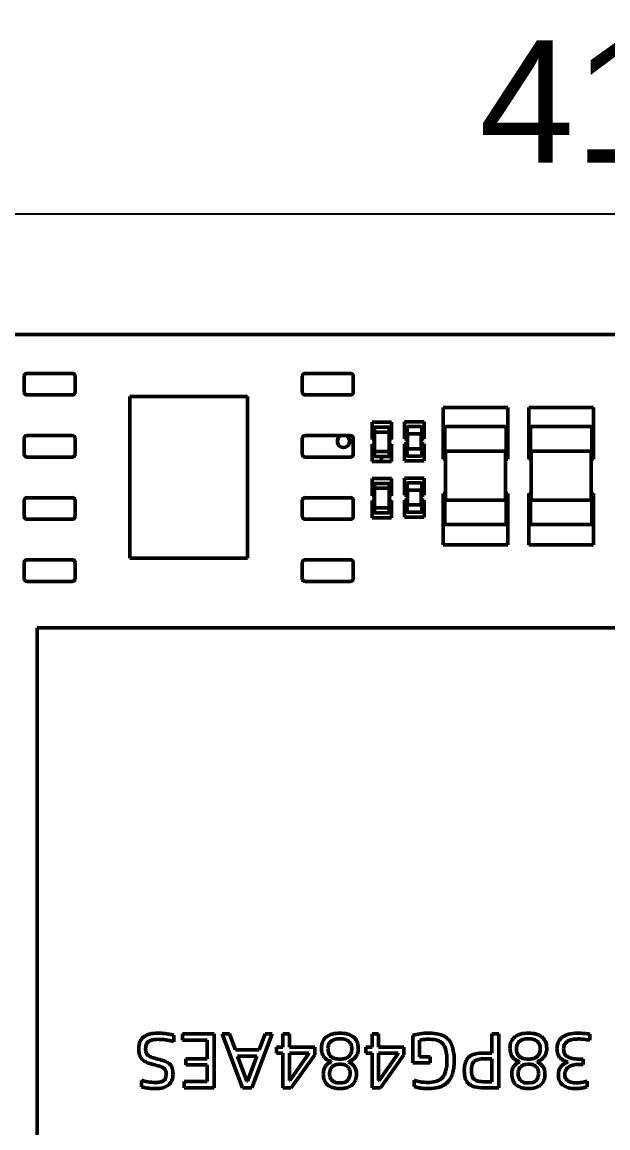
# Model space of a CAD drawing. Header units: millimetres. Extents: x 46 to 194, y 102 to 162.
# Drawn here: x 58.31 to 70.29, y 127.06 to 149.65 of the extents above; entities that cross this region are included whole.
import ezdxf

# ---------------------------------------------------------------- set-up
doc = ezdxf.new("R2010")
doc.units = ezdxf.units.MM
doc.header["$LTSCALE"] = 0.75
doc.layers.add('FD_Dimensions', color=7, linetype='Continuous', lineweight=25)
doc.layers.add('Visible', color=7, linetype='Continuous', lineweight=50)
doc.styles.get("Standard").update_dxf_attribs({"font": 'arial.ttf'})
doc.dimstyles.new('Dim-ISO-25', dxfattribs={"dimtxt": 2.5, "dimasz": 2.5, "dimexe": 1.5, "dimexo": 0, "dimgap": 1, "dimtad": 1, "dimzin": 4, "dimdsep": 46, "dimtxsty": 'Standard', "dimblk": 'OPEN90', "dimcen": 0, "dimazin": 1, "dimtp": 0.1, "dimtm": 0.1, "dimtfac": 0.72, "dimtmove": 0, "dimatfit": 3, "dimfxl": 1, "dimtzin": 4, "dimarcsym": 0})

# ---------------------------------------------------------------- blocks, each defined once
blk = doc.blocks.new('_Open90')
at = {"color": 0, "linetype": 'ByBlock', "lineweight": -2}
for p, q in [((-0.5, 0.5), (0, 0)), ((0, 0), (-1, 0)), ((0, 0), (-0.5, -0.5))]:
    blk.add_line(p, q, dxfattribs=at)
blk = doc.blocks.new('*D19')
at = {"layer": 'Defpoints', "color": 0, "transparency": 16777216}
for p in [(95.441055, 145.734504), (54.440882, 141.306712), (95.441055, 141.306711)]:
    blk.add_point(p, dxfattribs=at)
at = {"layer": 'FD_Dimensions', "color": 0, "lineweight": -2, "transparency": 16777216}
for p, q in [((54.440882, 141.306712), (54.440882, 147.234504)), ((95.441055, 141.306711), (95.441055, 147.234504)), ((56.940882, 145.734504), (92.941055, 145.734504))]:
    blk.add_line(p, q, dxfattribs=at)
at = {"layer": 'FD_Dimensions', "color": 0, "lineweight": -2, "transparency": 16777216, "xscale": 2.5, "yscale": 2.5, "zscale": 2.5, "rotation": 180}
blk.add_blockref('_Open90', (54.440882, 145.734504), dxfattribs=at)
at = {"layer": 'FD_Dimensions', "color": 0, "lineweight": -2, "transparency": 16777216, "xscale": 2.5, "yscale": 2.5, "zscale": 2.5}
blk.add_blockref('_Open90', (95.441055, 145.734504), dxfattribs=at)
at = {"layer": 'FD_Dimensions', "color": 0, "transparency": 16777216, "insert": (74.940968, 148.01177), "char_height": 2.5, "attachment_point": 5}
blk.add_mtext('41.00mm', dxfattribs=at)

msp = doc.modelspace()

# ---------------------------------------------------------------- linework, layer by layer
at = {"layer": 'Visible'}
for p, q in [((54.42, 143.269), (95.42, 143.269)), ((58.356, 142.419), (58.356, 142.089)), ((59.341, 142.475), (58.411, 142.475)), ((59.397, 142.089), (59.397, 142.419)), ((64.045, 142.419), (64.045, 142.089)), ((65.031, 142.475), (64.101, 142.475)), ((65.087, 142.089), (65.087, 142.419)), ((58.411, 142.033), (59.341, 142.033)), ((60.52, 141.999), (60.52, 138.699)), ((62.922, 141.999), (60.52, 141.999)), ((62.922, 138.699), (62.922, 141.999)), ((64.101, 142.033), (65.031, 142.033)), ((66.927, 141.775), (66.927, 140.724)), ((68.248, 141.775), (66.927, 141.775)), ((68.248, 140.724), (68.248, 141.775)), ((68.678, 141.775), (68.678, 140.724)), ((69.998, 141.775), (68.678, 141.775)), ((69.998, 140.724), (69.998, 141.775)), ((65.47, 141.477), (65.47, 141.125)), ((65.872, 141.477), (65.47, 141.477)), ((65.872, 141.125), (65.872, 141.477)), ((66.136, 141.487), (66.136, 141.135)), ((66.538, 141.487), (66.136, 141.487)), ((66.538, 141.135), (66.538, 141.487)), ((65.521, 141.276), (65.521, 141.371)), ((65.521, 141.276), (65.526, 141.276)), ((65.521, 141.276), (65.521, 140.876)), ((65.522, 140.876), (65.522, 141.276)), ((65.526, 141.376), (65.816, 141.376)), ((65.526, 141.276), (65.816, 141.276)), ((65.801, 141.276), (65.541, 141.276)), ((65.816, 141.276), (65.821, 141.276)), ((65.82, 140.876), (65.82, 141.276)), ((65.82, 141.276), (65.82, 140.876)), ((65.821, 141.371), (65.821, 141.276)), ((66.187, 141.236), (66.187, 141.376)), ((66.187, 141.236), (66.197, 141.236)), ((66.197, 141.386), (66.477, 141.386)), ((66.477, 141.236), (66.197, 141.236)), ((66.197, 141.236), (66.197, 140.936)), ((66.477, 141.236), (66.487, 141.236)), ((66.477, 141.236), (66.477, 140.936)), ((66.487, 141.376), (66.487, 141.236)), ((66.962, 140.886), (66.962, 141.376)), ((66.972, 141.386), (68.202, 141.386)), ((68.212, 141.376), (68.212, 140.886)), ((68.713, 140.886), (68.713, 141.376)), ((68.723, 141.386), (69.953, 141.386)), ((69.963, 141.376), (69.963, 140.886)), ((58.356, 141.149), (58.356, 140.819)), ((59.341, 141.205), (58.411, 141.205)), ((59.397, 140.819), (59.397, 141.149)), ((64.045, 141.149), (64.045, 140.819)), ((65.031, 141.205), (64.101, 141.205)), ((65.087, 140.819), (65.087, 141.149)), ((65.47, 141.125), (65.521, 141.125)), ((65.47, 141.027), (65.47, 140.675)), ((65.521, 141.027), (65.47, 141.027)), ((65.82, 141.125), (65.872, 141.125)), ((65.872, 141.027), (65.82, 141.027)), ((65.872, 140.675), (65.872, 141.027)), ((66.136, 141.135), (66.197, 141.135)), ((66.136, 141.036), (66.136, 140.685)), ((66.197, 141.036), (66.136, 141.036)), ((66.477, 141.135), (66.538, 141.135)), ((66.538, 141.036), (66.477, 141.036)), ((66.538, 140.685), (66.538, 141.036)), ((65.521, 140.781), (65.521, 140.876)), ((65.526, 140.876), (65.521, 140.876)), ((65.816, 140.876), (65.526, 140.876)), ((65.816, 140.776), (65.526, 140.776)), ((65.541, 140.876), (65.801, 140.876)), ((65.821, 140.876), (65.816, 140.876)), ((65.821, 140.876), (65.821, 140.781)), ((66.187, 140.936), (66.197, 140.936)), ((66.187, 140.936), (66.187, 140.796)), ((66.477, 140.936), (66.197, 140.936)), ((66.197, 140.786), (66.477, 140.786)), ((66.477, 140.936), (66.487, 140.936)), ((66.487, 140.796), (66.487, 140.936)), ((66.962, 140.886), (66.972, 140.886)), ((66.972, 140.886), (68.202, 140.886)), ((66.972, 140.886), (66.972, 139.886)), ((68.202, 140.886), (68.212, 140.886)), ((68.202, 140.886), (68.202, 139.886)), ((68.713, 140.886), (68.723, 140.886)), ((68.723, 140.886), (69.953, 140.886)), ((68.723, 140.886), (68.723, 139.886)), ((69.953, 140.886), (69.963, 140.886)), ((69.953, 140.886), (69.953, 139.886)), ((58.411, 140.763), (59.341, 140.763)), ((64.101, 140.763), (65.031, 140.763)), ((65.47, 140.675), (65.872, 140.675)), ((66.136, 140.685), (66.538, 140.685)), ((66.927, 140.724), (66.972, 140.724)), ((68.202, 140.724), (68.248, 140.724)), ((68.678, 140.724), (68.723, 140.724)), ((69.953, 140.724), (69.998, 140.724)), ((65.47, 140.327), (65.47, 139.975)), ((65.872, 140.327), (65.47, 140.327)), ((65.872, 139.975), (65.872, 140.327)), ((66.136, 140.336), (66.136, 139.985)), ((66.538, 140.336), (66.136, 140.336)), ((66.538, 139.985), (66.538, 140.336)), ((65.521, 140.126), (65.521, 140.221)), ((65.521, 140.126), (65.526, 140.126)), ((65.521, 140.126), (65.521, 139.726)), ((65.522, 139.726), (65.522, 140.126)), ((65.526, 140.226), (65.816, 140.226)), ((65.526, 140.126), (65.816, 140.126)), ((65.801, 140.126), (65.541, 140.126)), ((65.816, 140.126), (65.821, 140.126)), ((65.82, 139.726), (65.82, 140.126)), ((65.82, 140.126), (65.82, 139.726)), ((65.821, 140.221), (65.821, 140.126)), ((66.187, 140.086), (66.187, 140.226)), ((66.197, 140.236), (66.477, 140.236)), ((66.487, 140.226), (66.487, 140.086)), ((58.356, 139.879), (58.356, 139.549)), ((59.341, 139.935), (58.411, 139.935)), ((59.397, 139.549), (59.397, 139.879)), ((64.045, 139.879), (64.045, 139.549)), ((65.031, 139.935), (64.101, 139.935)), ((65.087, 139.549), (65.087, 139.879)), ((65.47, 139.975), (65.521, 139.975)), ((65.47, 139.877), (65.47, 139.525)), ((65.521, 139.877), (65.47, 139.877)), ((65.82, 139.975), (65.872, 139.975)), ((65.872, 139.877), (65.82, 139.877)), ((65.872, 139.525), (65.872, 139.877)), ((66.136, 139.985), (66.197, 139.985)), ((66.136, 139.886), (66.136, 139.535)), ((66.197, 139.886), (66.136, 139.886)), ((66.187, 140.086), (66.197, 140.086)), ((66.477, 140.086), (66.197, 140.086)), ((66.197, 140.086), (66.197, 139.786)), ((66.477, 140.086), (66.487, 140.086)), ((66.477, 140.086), (66.477, 139.786)), ((66.477, 139.985), (66.538, 139.985)), ((66.538, 139.886), (66.477, 139.886)), ((66.538, 139.535), (66.538, 139.886)), ((66.927, 140.022), (66.927, 138.971)), ((66.972, 140.022), (66.927, 140.022)), ((66.962, 139.886), (66.962, 139.396)), ((66.962, 139.886), (66.972, 139.886)), ((66.972, 139.886), (68.202, 139.886)), ((68.248, 140.022), (68.202, 140.022)), ((68.202, 139.886), (68.212, 139.886)), ((68.212, 139.396), (68.212, 139.886)), ((68.248, 138.971), (68.248, 140.022)), ((68.678, 140.022), (68.678, 138.971)), ((68.723, 140.022), (68.678, 140.022)), ((68.713, 139.886), (68.713, 139.396)), ((68.713, 139.886), (68.723, 139.886)), ((68.723, 139.886), (69.953, 139.886)), ((69.998, 140.022), (69.953, 140.022)), ((69.953, 139.886), (69.963, 139.886)), ((69.963, 139.396), (69.963, 139.886)), ((69.998, 138.971), (69.998, 140.022)), ((65.521, 139.631), (65.521, 139.726)), ((65.526, 139.726), (65.521, 139.726)), ((65.816, 139.726), (65.526, 139.726)), ((65.541, 139.726), (65.801, 139.726)), ((65.821, 139.726), (65.816, 139.726)), ((65.821, 139.726), (65.821, 139.631)), ((66.187, 139.786), (66.197, 139.786)), ((66.187, 139.786), (66.187, 139.646)), ((66.477, 139.786), (66.197, 139.786)), ((66.477, 139.786), (66.487, 139.786)), ((66.487, 139.646), (66.487, 139.786)), ((58.411, 139.493), (59.341, 139.493)), ((64.101, 139.493), (65.031, 139.493)), ((65.47, 139.525), (65.872, 139.525)), ((65.816, 139.626), (65.526, 139.626)), ((66.136, 139.535), (66.538, 139.535)), ((66.197, 139.636), (66.477, 139.636)), ((66.972, 139.386), (68.202, 139.386)), ((68.723, 139.386), (69.953, 139.386)), ((66.927, 138.971), (68.248, 138.971)), ((68.678, 138.971), (69.998, 138.971)), ((58.356, 138.609), (58.356, 138.279)), ((59.341, 138.665), (58.411, 138.665)), ((59.397, 138.279), (59.397, 138.609)), ((60.52, 138.699), (62.922, 138.699)), ((64.045, 138.609), (64.045, 138.279)), ((65.031, 138.665), (64.101, 138.665)), ((65.087, 138.279), (65.087, 138.609)), ((58.411, 138.223), (59.341, 138.223)), ((64.101, 138.223), (65.031, 138.223)), ((58.621, 137.276), (58.621, 114.276)), ((81.621, 137.276), (58.621, 137.276)), ((61.417, 128.818), (61.417, 128.95)), ((61.591, 128.977), (61.591, 128.848)), ((62.242, 128.977), (61.591, 128.977)), ((61.591, 128.848), (62.1, 128.848)), ((62.1, 128.848), (62.1, 128.465)), ((62.242, 127.877), (62.242, 128.977)), ((62.406, 128.977), (62.821, 127.877)), ((62.556, 128.977), (62.406, 128.977)), ((62.675, 128.649), (62.556, 128.977)), ((63.011, 127.877), (63.428, 128.977)), ((63.282, 128.977), (63.162, 128.649)), ((63.428, 128.977), (63.282, 128.977)), ((63.648, 128.977), (63.648, 128.706)), ((63.782, 128.977), (63.648, 128.977)), ((63.782, 128.706), (63.782, 128.977)), ((65.471, 128.977), (65.471, 128.706)), ((65.604, 128.977), (65.471, 128.977)), ((65.604, 128.706), (65.604, 128.977)), ((66.305, 128.947), (66.305, 128.387)), ((66.441, 128.508), (66.441, 128.848)), ((67.923, 128.977), (67.923, 128.587)), ((68.066, 128.977), (67.923, 128.977)), ((68.066, 127.877), (68.066, 128.977)), ((69.923, 128.847), (69.923, 128.972)), ((63.162, 128.649), (62.675, 128.649)), ((63.648, 128.706), (63.518, 128.706)), ((63.518, 128.706), (63.518, 128.585)), ((63.518, 128.585), (63.648, 128.585)), ((63.648, 128.585), (63.648, 127.877)), ((64.301, 128.706), (63.782, 128.706)), ((63.782, 128.023), (63.782, 128.585)), ((63.782, 128.585), (64.181, 128.585)), ((64.181, 128.576), (63.791, 128.023)), ((64.181, 128.585), (64.181, 128.576)), ((64.301, 128.552), (64.301, 128.706)), ((65.471, 128.706), (65.341, 128.706)), ((65.341, 128.706), (65.341, 128.585)), ((65.341, 128.585), (65.471, 128.585)), ((65.471, 128.585), (65.471, 127.877)), ((66.124, 128.706), (65.604, 128.706)), ((65.604, 128.023), (65.604, 128.585)), ((65.604, 128.585), (66.004, 128.585)), ((66.004, 128.576), (65.614, 128.023)), ((66.004, 128.585), (66.004, 128.576)), ((66.124, 128.552), (66.124, 128.706)), ((67.923, 128.587), (67.76, 128.587)), ((61.662, 128.465), (61.662, 128.344)), ((62.1, 128.465), (61.662, 128.465)), ((61.662, 128.344), (62.1, 128.344)), ((62.1, 128.344), (62.1, 128.004)), ((62.907, 128.01), (62.721, 128.522)), ((62.721, 128.522), (63.114, 128.522)), ((63.114, 128.522), (62.926, 128.01)), ((63.82, 127.877), (64.301, 128.552)), ((64.633, 128.411), (64.633, 128.405)), ((64.994, 128.405), (64.994, 128.411)), ((65.642, 127.877), (66.124, 128.552)), ((66.305, 128.387), (66.662, 128.387)), ((66.662, 128.508), (66.441, 128.508)), ((66.662, 128.387), (66.662, 128.508)), ((67.773, 128.468), (67.923, 128.468)), ((67.923, 128.468), (67.923, 128)), ((68.487, 128.411), (68.487, 128.405)), ((68.849, 128.405), (68.849, 128.411)), ((69.476, 128.409), (69.476, 128.4)), ((69.792, 128.463), (69.705, 128.463)), ((69.706, 128.354), (69.792, 128.354)), ((69.792, 128.354), (69.792, 128.463)), ((60.759, 128.029), (60.759, 127.899)), ((61.631, 128.004), (61.631, 127.877)), ((62.1, 128.004), (61.631, 128.004)), ((62.926, 128.01), (62.907, 128.01)), ((63.791, 128.023), (63.782, 128.023)), ((65.614, 128.023), (65.604, 128.023)), ((66.333, 128.031), (66.333, 127.904)), ((67.923, 128), (67.773, 128)), ((69.871, 127.893), (69.871, 128.01)), ((61.631, 127.877), (62.242, 127.877)), ((62.821, 127.877), (63.011, 127.877)), ((63.648, 127.877), (63.82, 127.877)), ((65.471, 127.877), (65.642, 127.877)), ((67.76, 127.877), (68.066, 127.877))]:
    msp.add_line(p, q, dxfattribs=at)
for centre, radius, start, end in [((58.411, 142.42), 0.0555, 89.6372, 180.3632), ((59.341, 142.42), 0.0555, 359.636, 90.3628), ((64.101, 142.42), 0.0555, 89.6372, 180.3632), ((65.031, 142.42), 0.0555, 359.636, 90.3628), ((58.411, 142.089), 0.0555, 179.636, 270.3627), ((59.341, 142.089), 0.0555, 269.6373, 0.3632), ((64.101, 142.089), 0.0555, 179.636, 270.3627), ((65.031, 142.089), 0.0555, 269.6373, 0.3632), ((65.816, 141.371), 0.005, 0, 90), ((66.477, 141.376), 0.01, 0, 90), ((58.411, 141.15), 0.0555, 89.6373, 180.3633), ((59.341, 141.15), 0.0555, 359.6359, 90.3627), ((64.101, 141.15), 0.0555, 89.6373, 180.3633), ((64.887, 141.086), 0.127, 109.6293, 70.3707), ((65.031, 141.15), 0.0555, 359.6359, 90.3627), ((58.411, 140.819), 0.0555, 179.6361, 270.3627), ((59.341, 140.819), 0.0555, 269.6373, 0.3631), ((64.101, 140.819), 0.0555, 179.6361, 270.3627), ((65.031, 140.819), 0.0555, 269.6373, 0.3631), ((65.537, 140.736), 0.127, 97.2008, 121.7391), ((65.526, 140.781), 0.005, 180, 270), ((65.537, 140.736), 0.127, 331.5134, 18.5682), ((66.197, 140.796), 0.01, 180, 270), ((65.816, 140.221), 0.005, 0, 90), ((66.477, 140.226), 0.01, 0, 90), ((58.411, 139.88), 0.0555, 89.6373, 180.3631), ((59.341, 139.88), 0.0555, 359.6361, 90.3627), ((64.101, 139.88), 0.0555, 89.6373, 180.3631), ((65.031, 139.88), 0.0555, 359.6361, 90.3627), ((66.197, 139.646), 0.01, 180, 270), ((58.411, 139.549), 0.0555, 179.6357, 270.3627), ((59.341, 139.549), 0.0555, 269.6373, 0.3635), ((64.101, 139.549), 0.0555, 179.6357, 270.3627), ((65.031, 139.549), 0.0555, 269.6373, 0.3635), ((65.526, 139.631), 0.005, 180, 270), ((66.972, 139.396), 0.01, 180, 270), ((68.202, 139.396), 0.01, 270, 0), ((68.723, 139.396), 0.01, 180, 270), ((69.953, 139.396), 0.01, 270, 0), ((58.411, 138.61), 0.0555, 89.6373, 180.3631), ((59.341, 138.61), 0.0555, 359.6361, 90.3627), ((64.101, 138.61), 0.0555, 89.6373, 180.3631), ((65.031, 138.61), 0.0555, 359.6361, 90.3627), ((58.411, 138.279), 0.0555, 179.6354, 270.3634), ((59.341, 138.279), 0.0555, 269.6366, 0.3634), ((64.101, 138.279), 0.0555, 179.6354, 270.3634), ((65.031, 138.279), 0.0555, 269.6366, 0.3634), ((61.091, 127.721), 1.272, 85.4757, 90.015), ((61.091, 127.703), 1.164, 85.2707, 90.0355), ((61.097, 127.756), 1.111, 80.6519, 85.3456), ((61.079, 127.546), 1.446, 81.8496, 85.5768), ((61.088, 127.702), 1.166, 76.7041, 80.676), ((61.103, 127.704), 1.287, 78.404, 81.9139), ((61.258, 128.404), 0.443, 69.093, 77.232), ((61.292, 128.605), 0.366, 70.1655, 79.0432), ((66.603, 127.964), 1.027, 98.6578, 106.8684), ((66.569, 128.385), 0.48, 94.6044, 105.4694), ((66.627, 127.81), 1.183, 89.5371, 98.6686), ((66.628, 127.877), 0.992, 90.4475, 95.6312), ((66.63, 128.15), 0.72, 77.6279, 90.7865), ((66.647, 128.101), 0.891, 76.7178, 90.6942), ((69.674, 128.221), 0.652, 89.6615, 99.8004), ((69.678, 127.286), 1.706, 85.7209, 90.0628), ((69.68, 127.552), 1.322, 84.7484, 90.08), ((69.721, 128.05), 0.822, 75.767, 84.4701), ((69.734, 128.009), 0.982, 78.8756, 85.8343), ((61.152, 128.67), 0.452, 178.6309, 196.0317), ((61.137, 128.675), 0.297, 178.667, 195.1883), ((64.798, 128.68), 0.361, 178.915, 196.6518), ((66.146, 128.449), 0.857, 358.4901, 13.8396), ((66.215, 128.452), 0.937, 358.4298, 15.9386), ((67.747, 127.846), 0.741, 89.037, 103.3166), ((68.653, 128.68), 0.361, 178.915, 196.6518), ((61.326, 129.6), 1.291, 249.7072, 256.9476), ((61.404, 129.78), 1.354, 251.1677, 256.7523), ((60.819, 127.365), 1.001, 70.4644, 77.5438), ((60.805, 127.243), 1.253, 69.8925, 76.7091), ((64.759, 128.806), 0.415, 240.9874, 252.3242), ((64.836, 128.841), 0.459, 290.1682, 299.7941), ((66.239, 128.407), 0.764, 344.8909, 1.473), ((67.922, 128.239), 0.419, 165.3656, 181.3521), ((67.762, 127.838), 0.63, 89.0737, 100.8047), ((68.613, 128.806), 0.415, 240.9874, 252.3242), ((68.691, 128.841), 0.458, 290.1668, 299.7956), ((60.993, 128.162), 0.267, 359.06, 13.3167), ((64.852, 128.166), 0.25, 162.8467, 180.5594), ((64.736, 128.166), 0.288, 359.4867, 14.764), ((67.939, 128.218), 0.581, 178.9528, 194.7325), ((67.87, 128.22), 0.366, 178.7159, 195.6378), ((68.707, 128.166), 0.25, 162.8502, 180.5559), ((68.591, 128.166), 0.288, 359.4867, 14.764), ((61.001, 128.736), 0.747, 251.0738, 260.8539), ((60.876, 128.198), 0.321, 248.563, 257.872), ((61.034, 128.847), 0.862, 259.8576, 269.9166), ((61.039, 128.599), 0.614, 269.4128, 278.7584), ((66.544, 128.574), 0.583, 248.7906, 261.616), ((66.479, 128.281), 0.405, 248.9459, 257.512), ((66.608, 128.984), 0.997, 261.439, 270.348), ((66.622, 128.631), 0.645, 269.2564, 283.9704), ((66.63, 128.665), 0.804, 269.2781, 285.3231), ((67.744, 128.644), 0.768, 256.6421, 271.1932), ((67.762, 128.59), 0.59, 258.434, 270.9858), ((69.639, 128.85), 0.872, 270.5379, 277.7514), ((69.672, 128.682), 0.701, 276.9993, 286.5373), ((69.665, 128.602), 0.738, 277.9426, 286.1872), ((61.004, 128.745), 0.883, 257.2108, 261.7108), ((61.041, 128.984), 1.124, 261.604, 265.5874), ((61.035, 128.883), 1.023, 265.4892, 269.9749), ((66.588, 128.742), 0.878, 257.0235, 261.8132), ((66.634, 129.047), 1.187, 261.7537, 265.5659), ((66.622, 128.865), 1.004, 265.4447, 269.9278), ((69.641, 128.699), 0.838, 269.9913, 278.6408)]:
    msp.add_arc(centre, radius, start, end, dxfattribs=at)
at = {"layer": 'Visible', "extrusion": (0, 0, -1)}
for centre, radius, start, end in [((-65.526, 141.371), 0.005, 0, 90), ((-66.197, 141.376), 0.01, 0, 90), ((-66.972, 141.376), 0.01, 0, 90), ((-68.202, 141.376), 0.01, 90, 180), ((-68.723, 141.376), 0.01, 0, 90), ((-69.953, 141.376), 0.01, 90, 180), ((-65.816, 140.781), 0.005, 180, 270), ((-66.477, 140.796), 0.01, 180, 270), ((-65.526, 140.221), 0.005, 0, 90), ((-66.197, 140.226), 0.01, 0, 90), ((-66.477, 139.646), 0.01, 180, 270), ((-65.816, 139.631), 0.005, 180, 270)]:
    msp.add_arc(centre, radius, start, end, dxfattribs=at)
at = {"layer": 'Visible'}
for points, knots in [([(60.799, 128.917), (60.77, 128.887), (60.708, 128.821), (60.703, 128.73), (60.7, 128.68)], [-0.02643406, -0.02643406, -0.02643406, -0.02643406, -0.01422482, 0, 0, 0, 0]), ([(61.09, 128.993), (61.033, 128.991), (60.929, 128.989), (60.839, 128.939), (60.799, 128.917)], [-0.03043089, -0.03043089, -0.03043089, -0.03043089, -0.01346555, 0, 0, 0, 0]), ([(60.84, 128.682), (60.841, 128.713), (60.844, 128.77), (60.885, 128.809), (60.903, 128.826)], [-0.01629676, -0.01629676, -0.01629676, -0.01629676, -0.00739727, 0, 0, 0, 0]), ([(60.903, 128.826), (60.929, 128.838), (60.988, 128.866), (61.053, 128.867), (61.09, 128.867)], [-0.01933872, -0.01933872, -0.01933872, -0.01933872, -0.01090612, 0, 0, 0, 0]), ([(64.536, 128.919), (64.507, 128.889), (64.446, 128.825), (64.44, 128.735), (64.438, 128.687)], [-0.02596437, -0.02596437, -0.02596437, -0.02596437, -0.01394823, 0, 0, 0, 0]), ([(64.813, 128.993), (64.759, 128.991), (64.661, 128.988), (64.575, 128.94), (64.536, 128.919)], [-0.02907027, -0.02907027, -0.02907027, -0.02907027, -0.01307415, 0, 0, 0, 0]), ([(64.569, 128.68), (64.571, 128.709), (64.575, 128.763), (64.61, 128.804), (64.626, 128.824)], [-0.0157953, -0.0157953, -0.0157953, -0.0157953, -0.0075673, 0, 0, 0, 0]), ([(64.626, 128.824), (64.651, 128.839), (64.707, 128.875), (64.775, 128.876), (64.813, 128.877)], [-0.01977003, -0.01977003, -0.01977003, -0.01977003, -0.01125289, 0, 0, 0, 0]), ([(65.09, 128.918), (65.051, 128.94), (64.966, 128.988), (64.867, 128.991), (64.813, 128.993)], [-0.02901744, -0.02901744, -0.02901744, -0.02901744, -0.01590027, 0, 0, 0, 0]), ([(64.813, 128.877), (64.852, 128.876), (64.919, 128.875), (64.975, 128.839), (65, 128.824)], [-0.01969796, -0.01969796, -0.01969796, -0.01969796, -0.0084646, 0, 0, 0, 0]), ([(65, 128.824), (65.016, 128.804), (65.05, 128.762), (65.054, 128.709), (65.056, 128.68)], [-0.01575846, -0.01575846, -0.01575846, -0.01575846, -0.00822457, 0, 0, 0, 0]), ([(65.189, 128.685), (65.186, 128.733), (65.181, 128.823), (65.119, 128.888), (65.09, 128.918)], [-0.02607074, -0.02607074, -0.02607074, -0.02607074, -0.0120995, 0, 0, 0, 0]), ([(66.784, 128.852), (66.807, 128.846), (66.851, 128.832), (66.887, 128.803), (66.904, 128.788)], [-0.0137077, -0.0137077, -0.0137077, -0.0137077, -0.00674868, 0, 0, 0, 0]), ([(67.013, 128.882), (66.99, 128.902), (66.942, 128.941), (66.882, 128.96), (66.852, 128.969)], [-0.01848479, -0.01848479, -0.01848479, -0.01848479, -0.00941262, 0, 0, 0, 0]), ([(67.116, 128.71), (67.103, 128.744), (67.08, 128.808), (67.035, 128.859), (67.013, 128.882)], [-0.02023563, -0.02023563, -0.02023563, -0.02023563, -0.00949328, 0, 0, 0, 0]), ([(68.391, 128.919), (68.362, 128.889), (68.3, 128.825), (68.295, 128.735), (68.292, 128.687)], [-0.02596432, -0.02596432, -0.02596432, -0.02596432, -0.01394825, 0, 0, 0, 0]), ([(68.668, 128.993), (68.614, 128.991), (68.515, 128.988), (68.429, 128.94), (68.391, 128.919)], [-0.02907028, -0.02907028, -0.02907028, -0.02907028, -0.01307404, 0, 0, 0, 0]), ([(68.424, 128.68), (68.426, 128.709), (68.43, 128.763), (68.464, 128.804), (68.481, 128.824)], [-0.01579535, -0.01579535, -0.01579535, -0.01579535, -0.00756737, 0, 0, 0, 0]), ([(68.481, 128.824), (68.506, 128.839), (68.562, 128.875), (68.63, 128.876), (68.668, 128.877)], [-0.01977003, -0.01977003, -0.01977003, -0.01977003, -0.01125289, 0, 0, 0, 0]), ([(68.945, 128.918), (68.906, 128.94), (68.82, 128.988), (68.722, 128.991), (68.668, 128.993)], [-0.02901743, -0.02901743, -0.02901743, -0.02901743, -0.01590015, 0, 0, 0, 0]), ([(68.668, 128.877), (68.706, 128.876), (68.774, 128.875), (68.83, 128.839), (68.854, 128.824)], [-0.01969794, -0.01969794, -0.01969794, -0.01969794, -0.0084647, 0, 0, 0, 0]), ([(68.854, 128.824), (68.871, 128.804), (68.905, 128.762), (68.909, 128.709), (68.911, 128.68)], [-0.01575846, -0.01575846, -0.01575846, -0.01575846, -0.00822457, 0, 0, 0, 0]), ([(69.044, 128.685), (69.041, 128.733), (69.036, 128.823), (68.974, 128.888), (68.945, 128.918)], [-0.02607074, -0.02607074, -0.02607074, -0.02607074, -0.0120995, 0, 0, 0, 0]), ([(69.355, 128.909), (69.325, 128.878), (69.263, 128.812), (69.257, 128.721), (69.253, 128.674)], [-0.02636937, -0.02636937, -0.02636937, -0.02636937, -0.01373238, 0, 0, 0, 0]), ([(69.676, 128.993), (69.611, 128.991), (69.497, 128.989), (69.398, 128.934), (69.355, 128.909)], [-0.0336175, -0.0336175, -0.0336175, -0.0336175, -0.01454301, 0, 0, 0, 0]), ([(69.412, 128.768), (69.42, 128.781), (69.436, 128.805), (69.46, 128.822), (69.472, 128.831)], [-0.008756135, -0.008756135, -0.008756135, -0.008756135, -0.00438152, 0, 0, 0, 0]), ([(69.472, 128.831), (69.485, 128.838), (69.514, 128.854), (69.546, 128.861), (69.563, 128.864)], [-0.009746994, -0.009746994, -0.009746994, -0.009746994, -0.005103717, 0, 0, 0, 0]), ([(60.889, 128.539), (60.88, 128.548), (60.863, 128.564), (60.854, 128.586), (60.85, 128.597)], [-0.007045488, -0.007045488, -0.007045488, -0.007045488, -0.003483081, 0, 0, 0, 0]), ([(64.453, 128.577), (64.458, 128.562), (64.468, 128.533), (64.486, 128.508), (64.495, 128.497)], [-0.009078347, -0.009078347, -0.009078347, -0.009078347, -0.004379701, 0, 0, 0, 0]), ([(64.63, 128.516), (64.612, 128.537), (64.573, 128.585), (64.571, 128.646), (64.569, 128.68)], [-0.01797418, -0.01797418, -0.01797418, -0.01797418, -0.00986344, 0, 0, 0, 0]), ([(65.056, 128.68), (65.055, 128.647), (65.052, 128.585), (65.014, 128.537), (64.996, 128.516)], [-0.0179382, -0.0179382, -0.0179382, -0.0179382, -0.00807775, 0, 0, 0, 0]), ([(65.126, 128.496), (65.135, 128.507), (65.154, 128.532), (65.166, 128.56), (65.172, 128.575)], [-0.009157176, -0.009157176, -0.009157176, -0.009157176, -0.004760183, 0, 0, 0, 0]), ([(65.172, 128.575), (65.177, 128.592), (65.187, 128.628), (65.188, 128.665), (65.189, 128.685)], [-0.0111971, -0.0111971, -0.0111971, -0.0111971, -0.00594001, 0, 0, 0, 0]), ([(66.904, 128.788), (66.92, 128.77), (66.953, 128.73), (66.969, 128.681), (66.978, 128.654)], [-0.01541996, -0.01541996, -0.01541996, -0.01541996, -0.00825962, 0, 0, 0, 0]), ([(67.577, 128.567), (67.553, 128.56), (67.507, 128.546), (67.47, 128.518), (67.452, 128.504)], [-0.01409853, -0.01409853, -0.01409853, -0.01409853, -0.00667097, 0, 0, 0, 0]), ([(68.308, 128.577), (68.313, 128.562), (68.323, 128.533), (68.341, 128.508), (68.35, 128.497)], [-0.009078347, -0.009078347, -0.009078347, -0.009078347, -0.004379701, 0, 0, 0, 0]), ([(68.484, 128.516), (68.467, 128.537), (68.428, 128.585), (68.425, 128.646), (68.424, 128.68)], [-0.01797418, -0.01797418, -0.01797418, -0.01797418, -0.00986344, 0, 0, 0, 0]), ([(68.911, 128.68), (68.909, 128.647), (68.907, 128.585), (68.868, 128.537), (68.851, 128.516)], [-0.0179382, -0.0179382, -0.0179382, -0.0179382, -0.00807775, 0, 0, 0, 0]), ([(68.981, 128.496), (68.99, 128.507), (69.009, 128.532), (69.02, 128.56), (69.026, 128.575)], [-0.009157194, -0.009157194, -0.009157194, -0.009157194, -0.004760133, 0, 0, 0, 0]), ([(69.026, 128.575), (69.031, 128.592), (69.042, 128.628), (69.043, 128.665), (69.044, 128.685)], [-0.01119712, -0.01119712, -0.01119712, -0.01119712, -0.00594, 0, 0, 0, 0]), ([(69.253, 128.674), (69.255, 128.64), (69.258, 128.577), (69.291, 128.523), (69.306, 128.497)], [-0.01872095, -0.01872095, -0.01872095, -0.01872095, -0.00874571, 0, 0, 0, 0]), ([(69.389, 128.672), (69.39, 128.69), (69.391, 128.724), (69.405, 128.754), (69.412, 128.768)], [-0.009926793, -0.009926793, -0.009926793, -0.009926793, -0.004647212, 0, 0, 0, 0]), ([(69.469, 128.509), (69.445, 128.529), (69.396, 128.571), (69.392, 128.637), (69.389, 128.672)], [-0.01886091, -0.01886091, -0.01886091, -0.01886091, -0.01014137, 0, 0, 0, 0]), ([(60.718, 128.545), (60.724, 128.527), (60.738, 128.493), (60.762, 128.466), (60.775, 128.452)], [-0.01097458, -0.01097458, -0.01097458, -0.01097458, -0.00542418, 0, 0, 0, 0]), ([(60.775, 128.452), (60.79, 128.44), (60.821, 128.414), (60.859, 128.398), (60.879, 128.39)], [-0.01218418, -0.01218418, -0.01218418, -0.01218418, -0.00644234, 0, 0, 0, 0]), ([(60.967, 128.498), (60.952, 128.504), (60.924, 128.514), (60.9, 128.531), (60.889, 128.539)], [-0.008825505, -0.008825505, -0.008825505, -0.008825505, -0.004033413, 0, 0, 0, 0]), ([(61.331, 128.363), (61.318, 128.374), (61.289, 128.397), (61.254, 128.411), (61.236, 128.419)], [-0.01110247, -0.01110247, -0.01110247, -0.01110247, -0.00587584, 0, 0, 0, 0]), ([(61.384, 128.279), (61.378, 128.295), (61.365, 128.326), (61.342, 128.351), (61.331, 128.363)], [-0.009948703, -0.009948703, -0.009948703, -0.009948703, -0.004923847, 0, 0, 0, 0]), ([(64.495, 128.497), (64.504, 128.486), (64.522, 128.465), (64.546, 128.451), (64.557, 128.443)], [-0.008247759, -0.008247759, -0.008247759, -0.008247759, -0.004072464, 0, 0, 0, 0]), ([(64.633, 128.405), (64.608, 128.393), (64.561, 128.372), (64.528, 128.332), (64.513, 128.313)], [-0.01522918, -0.01522918, -0.01522918, -0.01522918, -0.00720447, 0, 0, 0, 0]), ([(64.813, 128.463), (64.776, 128.464), (64.71, 128.466), (64.654, 128.5), (64.63, 128.516)], [-0.01941701, -0.01941701, -0.01941701, -0.01941701, -0.00855979, 0, 0, 0, 0]), ([(64.649, 128.302), (64.658, 128.31), (64.678, 128.328), (64.702, 128.338), (64.714, 128.344)], [-0.007793543, -0.007793543, -0.007793543, -0.007793543, -0.004067012, 0, 0, 0, 0]), ([(64.714, 128.344), (64.729, 128.348), (64.762, 128.357), (64.795, 128.358), (64.813, 128.359)], [-0.010059, -0.010059, -0.010059, -0.010059, -0.00542185, 0, 0, 0, 0]), ([(64.996, 128.516), (64.972, 128.5), (64.916, 128.466), (64.85, 128.464), (64.813, 128.463)], [-0.01934463, -0.01934463, -0.01934463, -0.01934463, -0.01083746, 0, 0, 0, 0]), ([(64.813, 128.359), (64.832, 128.358), (64.867, 128.358), (64.9, 128.348), (64.916, 128.344)], [-0.0103732, -0.0103732, -0.0103732, -0.0103732, -0.00471396, 0, 0, 0, 0]), ([(64.916, 128.344), (64.928, 128.338), (64.952, 128.328), (64.971, 128.31), (64.981, 128.302)], [-0.007793528, -0.007793528, -0.007793528, -0.007793528, -0.003726622, 0, 0, 0, 0]), ([(65.108, 128.315), (65.092, 128.333), (65.06, 128.37), (65.016, 128.393), (64.994, 128.405)], [-0.01461906, -0.01461906, -0.01461906, -0.01461906, -0.0074039, 0, 0, 0, 0]), ([(65.064, 128.443), (65.075, 128.451), (65.098, 128.465), (65.117, 128.485), (65.126, 128.496)], [-0.008189555, -0.008189555, -0.008189555, -0.008189555, -0.004160903, 0, 0, 0, 0]), ([(67.115, 128.16), (67.125, 128.2), (67.149, 128.287), (67.15, 128.378), (67.151, 128.427)], [-0.02704084, -0.02704084, -0.02704084, -0.02704084, -0.01463035, 0, 0, 0, 0]), ([(67.38, 128.394), (67.374, 128.369), (67.359, 128.315), (67.358, 128.259), (67.357, 128.229)], [-0.01669735, -0.01669735, -0.01669735, -0.01669735, -0.00897375, 0, 0, 0, 0]), ([(67.452, 128.504), (67.436, 128.489), (67.405, 128.457), (67.389, 128.415), (67.38, 128.394)], [-0.01330598, -0.01330598, -0.01330598, -0.01330598, -0.00684179, 0, 0, 0, 0]), ([(67.517, 128.344), (67.522, 128.359), (67.531, 128.386), (67.551, 128.408), (67.561, 128.418)], [-0.008689127, -0.008689127, -0.008689127, -0.008689127, -0.004180672, 0, 0, 0, 0]), ([(67.561, 128.418), (67.573, 128.427), (67.598, 128.445), (67.628, 128.453), (67.644, 128.457)], [-0.009262159, -0.009262159, -0.009262159, -0.009262159, -0.004937149, 0, 0, 0, 0]), ([(68.35, 128.497), (68.359, 128.486), (68.377, 128.465), (68.401, 128.451), (68.412, 128.443)], [-0.008247759, -0.008247759, -0.008247759, -0.008247759, -0.004072464, 0, 0, 0, 0]), ([(68.487, 128.405), (68.463, 128.393), (68.416, 128.372), (68.383, 128.332), (68.368, 128.313)], [-0.01522918, -0.01522918, -0.01522918, -0.01522918, -0.00720447, 0, 0, 0, 0]), ([(68.668, 128.463), (68.631, 128.464), (68.565, 128.466), (68.509, 128.5), (68.484, 128.516)], [-0.01941699, -0.01941699, -0.01941699, -0.01941699, -0.00855989, 0, 0, 0, 0]), ([(68.504, 128.302), (68.513, 128.31), (68.532, 128.328), (68.556, 128.338), (68.569, 128.344)], [-0.007793543, -0.007793543, -0.007793543, -0.007793543, -0.004067012, 0, 0, 0, 0]), ([(68.569, 128.344), (68.584, 128.348), (68.616, 128.357), (68.65, 128.358), (68.668, 128.359)], [-0.010059, -0.010059, -0.010059, -0.010059, -0.00542185, 0, 0, 0, 0]), ([(68.851, 128.516), (68.827, 128.5), (68.771, 128.466), (68.705, 128.464), (68.668, 128.463)], [-0.01934464, -0.01934464, -0.01934464, -0.01934464, -0.01083758, 0, 0, 0, 0]), ([(68.668, 128.359), (68.687, 128.358), (68.722, 128.358), (68.755, 128.348), (68.77, 128.344)], [-0.0103732, -0.0103732, -0.0103732, -0.0103732, -0.00471396, 0, 0, 0, 0]), ([(68.77, 128.344), (68.783, 128.338), (68.807, 128.328), (68.826, 128.31), (68.835, 128.302)], [-0.007793543, -0.007793543, -0.007793543, -0.007793543, -0.003726531, 0, 0, 0, 0]), ([(68.963, 128.315), (68.947, 128.333), (68.915, 128.37), (68.871, 128.393), (68.849, 128.405)], [-0.01461908, -0.01461908, -0.01461908, -0.01461908, -0.007404, 0, 0, 0, 0]), ([(68.919, 128.443), (68.93, 128.451), (68.953, 128.465), (68.972, 128.485), (68.981, 128.496)], [-0.008189555, -0.008189555, -0.008189555, -0.008189555, -0.004160903, 0, 0, 0, 0]), ([(69.306, 128.497), (69.328, 128.477), (69.376, 128.431), (69.441, 128.417), (69.476, 128.409)], [-0.01950428, -0.01950428, -0.01950428, -0.01950428, -0.01062692, 0, 0, 0, 0]), ([(69.476, 128.4), (69.448, 128.39), (69.395, 128.372), (69.354, 128.333), (69.334, 128.315)], [-0.01675433, -0.01675433, -0.01675433, -0.01675433, -0.00795854, 0, 0, 0, 0]), ([(69.705, 128.463), (69.658, 128.464), (69.576, 128.465), (69.501, 128.496), (69.469, 128.509)], [-0.02424953, -0.02424953, -0.02424953, -0.02424953, -0.01045163, 0, 0, 0, 0]), ([(69.488, 128.301), (69.518, 128.316), (69.586, 128.351), (69.663, 128.353), (69.706, 128.354)], [-0.02276797, -0.02276797, -0.02276797, -0.02276797, -0.01274941, 0, 0, 0, 0]), ([(61.154, 128.309), (61.167, 128.303), (61.191, 128.294), (61.212, 128.278), (61.222, 128.271)], [-0.007795948, -0.007795948, -0.007795948, -0.007795948, -0.003494927, 0, 0, 0, 0]), ([(61.222, 128.271), (61.229, 128.264), (61.243, 128.251), (61.249, 128.232), (61.253, 128.223)], [-0.005807068, -0.005807068, -0.005807068, -0.005807068, -0.002830537, 0, 0, 0, 0]), ([(61.26, 128.157), (61.259, 128.141), (61.259, 128.111), (61.25, 128.083), (61.246, 128.07)], [-0.008859794, -0.008859794, -0.008859794, -0.008859794, -0.003974248, 0, 0, 0, 0]), ([(61.311, 127.933), (61.337, 127.962), (61.394, 128.026), (61.398, 128.111), (61.401, 128.157)], [-0.02479062, -0.02479062, -0.02479062, -0.02479062, -0.01332524, 0, 0, 0, 0]), ([(61.401, 128.157), (61.4, 128.18), (61.4, 128.221), (61.389, 128.261), (61.384, 128.279)], [-0.01235719, -0.01235719, -0.01235719, -0.01235719, -0.00564759, 0, 0, 0, 0]), ([(64.513, 128.313), (64.502, 128.291), (64.477, 128.241), (64.475, 128.185), (64.474, 128.154)], [-0.01656701, -0.01656701, -0.01656701, -0.01656701, -0.00902748, 0, 0, 0, 0]), ([(64.474, 128.154), (64.475, 128.133), (64.476, 128.093), (64.488, 128.054), (64.494, 128.035)], [-0.01209889, -0.01209889, -0.01209889, -0.01209889, -0.00585802, 0, 0, 0, 0]), ([(64.655, 128.024), (64.64, 128.043), (64.607, 128.084), (64.604, 128.136), (64.603, 128.164)], [-0.0152321, -0.0152321, -0.0152321, -0.0152321, -0.00811042, 0, 0, 0, 0]), ([(64.614, 128.24), (64.618, 128.251), (64.626, 128.274), (64.642, 128.292), (64.649, 128.302)], [-0.007179191, -0.007179191, -0.007179191, -0.007179191, -0.00358635, 0, 0, 0, 0]), ([(65.024, 128.164), (65.014, 128.109), (64.993, 127.994), (64.875, 127.981), (64.813, 127.975)], [-0.03159477, -0.03159477, -0.03159477, -0.03159477, -0.01649869, 0, 0, 0, 0]), ([(64.981, 128.302), (64.988, 128.292), (65.003, 128.274), (65.011, 128.251), (65.015, 128.24)], [-0.007109696, -0.007109696, -0.007109696, -0.007109696, -0.003546668, 0, 0, 0, 0]), ([(65.153, 128.154), (65.152, 128.186), (65.15, 128.243), (65.121, 128.293), (65.108, 128.315)], [-0.01691416, -0.01691416, -0.01691416, -0.01691416, -0.00767402, 0, 0, 0, 0]), ([(65.133, 128.035), (65.139, 128.054), (65.15, 128.093), (65.152, 128.133), (65.153, 128.154)], [-0.01209891, -0.01209891, -0.01209891, -0.01209891, -0.00624086, 0, 0, 0, 0]), ([(66.976, 128.208), (66.967, 128.182), (66.95, 128.132), (66.916, 128.092), (66.9, 128.073)], [-0.015593, -0.015593, -0.015593, -0.015593, -0.00729906, 0, 0, 0, 0]), ([(67.01, 127.985), (67.032, 128.009), (67.077, 128.061), (67.102, 128.126), (67.115, 128.16)], [-0.02054617, -0.02054617, -0.02054617, -0.02054617, -0.0107647, 0, 0, 0, 0]), ([(67.561, 128.051), (67.551, 128.061), (67.532, 128.081), (67.522, 128.108), (67.517, 128.122)], [-0.008416701, -0.008416701, -0.008416701, -0.008416701, -0.004327243, 0, 0, 0, 0]), ([(68.368, 128.313), (68.356, 128.291), (68.332, 128.241), (68.33, 128.185), (68.329, 128.154)], [-0.01656697, -0.01656697, -0.01656697, -0.01656697, -0.0090275, 0, 0, 0, 0]), ([(68.329, 128.154), (68.33, 128.133), (68.331, 128.093), (68.343, 128.054), (68.349, 128.035)], [-0.01209889, -0.01209889, -0.01209889, -0.01209889, -0.00585802, 0, 0, 0, 0]), ([(68.51, 128.024), (68.494, 128.043), (68.462, 128.084), (68.459, 128.136), (68.457, 128.164)], [-0.0152321, -0.0152321, -0.0152321, -0.0152321, -0.00811042, 0, 0, 0, 0]), ([(68.468, 128.24), (68.473, 128.251), (68.481, 128.274), (68.496, 128.292), (68.504, 128.302)], [-0.007179191, -0.007179191, -0.007179191, -0.007179191, -0.00358635, 0, 0, 0, 0]), ([(68.879, 128.164), (68.869, 128.109), (68.847, 127.994), (68.73, 127.981), (68.668, 127.975)], [-0.03159477, -0.03159477, -0.03159477, -0.03159477, -0.01649869, 0, 0, 0, 0]), ([(68.835, 128.302), (68.843, 128.292), (68.858, 128.274), (68.866, 128.251), (68.869, 128.24)], [-0.007109696, -0.007109696, -0.007109696, -0.007109696, -0.003546668, 0, 0, 0, 0]), ([(69.007, 128.154), (69.006, 128.186), (69.004, 128.243), (68.976, 128.293), (68.963, 128.315)], [-0.01691419, -0.01691419, -0.01691419, -0.01691419, -0.00767408, 0, 0, 0, 0]), ([(68.988, 128.035), (68.993, 128.054), (69.005, 128.093), (69.007, 128.133), (69.007, 128.154)], [-0.01209889, -0.01209889, -0.01209889, -0.01209889, -0.00624087, 0, 0, 0, 0]), ([(69.334, 128.315), (69.319, 128.292), (69.285, 128.242), (69.283, 128.182), (69.282, 128.149)], [-0.01767274, -0.01767274, -0.01767274, -0.01767274, -0.00961919, 0, 0, 0, 0]), ([(69.282, 128.149), (69.284, 128.103), (69.288, 128.019), (69.346, 127.957), (69.373, 127.929)], [-0.02454682, -0.02454682, -0.02454682, -0.02454682, -0.0112344, 0, 0, 0, 0]), ([(69.413, 128.157), (69.416, 128.186), (69.423, 128.243), (69.466, 128.282), (69.488, 128.301)], [-0.01669123, -0.01669123, -0.01669123, -0.01669123, -0.00837658, 0, 0, 0, 0]), ([(69.471, 128.019), (69.454, 128.037), (69.417, 128.075), (69.414, 128.128), (69.413, 128.157)], [-0.01541875, -0.01541875, -0.01541875, -0.01541875, -0.00840705, 0, 0, 0, 0]), ([(61.035, 127.859), (61.09, 127.861), (61.189, 127.863), (61.274, 127.912), (61.311, 127.933)], [-0.02903275, -0.02903275, -0.02903275, -0.02903275, -0.0126625, 0, 0, 0, 0]), ([(61.204, 128.018), (61.194, 128.012), (61.171, 127.999), (61.146, 127.994), (61.133, 127.992)], [-0.007639534, -0.007639534, -0.007639534, -0.007639534, -0.004050982, 0, 0, 0, 0]), ([(61.246, 128.07), (61.241, 128.06), (61.231, 128.039), (61.213, 128.025), (61.204, 128.018)], [-0.006787393, -0.006787393, -0.006787393, -0.006787393, -0.00335176, 0, 0, 0, 0]), ([(64.494, 128.035), (64.501, 128.018), (64.516, 127.983), (64.542, 127.956), (64.555, 127.943)], [-0.01117689, -0.01117689, -0.01117689, -0.01117689, -0.00556822, 0, 0, 0, 0]), ([(64.555, 127.943), (64.57, 127.93), (64.602, 127.904), (64.64, 127.89), (64.66, 127.882)], [-0.01221234, -0.01221234, -0.01221234, -0.01221234, -0.00638707, 0, 0, 0, 0]), ([(64.813, 127.975), (64.781, 127.976), (64.724, 127.978), (64.676, 128.01), (64.655, 128.024)], [-0.01689304, -0.01689304, -0.01689304, -0.01689304, -0.00753969, 0, 0, 0, 0]), ([(64.966, 127.882), (64.986, 127.89), (65.025, 127.904), (65.057, 127.93), (65.072, 127.943)], [-0.01221234, -0.01221234, -0.01221234, -0.01221234, -0.00582527, 0, 0, 0, 0]), ([(65.072, 127.943), (65.085, 127.956), (65.11, 127.983), (65.125, 128.018), (65.133, 128.035)], [-0.01117694, -0.01117694, -0.01117694, -0.01117694, -0.00560873, 0, 0, 0, 0]), ([(66.9, 128.073), (66.882, 128.058), (66.846, 128.027), (66.801, 128.013), (66.778, 128.005)], [-0.0141013, -0.0141013, -0.0141013, -0.0141013, -0.00716688, 0, 0, 0, 0]), ([(66.843, 127.889), (66.874, 127.9), (66.936, 127.922), (66.986, 127.964), (67.01, 127.985)], [-0.01938834, -0.01938834, -0.01938834, -0.01938834, -0.00949425, 0, 0, 0, 0]), ([(67.376, 128.07), (67.384, 128.049), (67.398, 128.008), (67.428, 127.976), (67.442, 127.961)], [-0.0128889, -0.0128889, -0.0128889, -0.0128889, -0.00629403, 0, 0, 0, 0]), ([(67.442, 127.961), (67.46, 127.947), (67.497, 127.918), (67.543, 127.905), (67.567, 127.897)], [-0.01406685, -0.01406685, -0.01406685, -0.01406685, -0.00746687, 0, 0, 0, 0]), ([(67.644, 128.012), (67.628, 128.017), (67.598, 128.024), (67.573, 128.043), (67.561, 128.051)], [-0.009253087, -0.009253087, -0.009253087, -0.009253087, -0.004303438, 0, 0, 0, 0]), ([(68.349, 128.035), (68.356, 128.018), (68.371, 127.983), (68.397, 127.956), (68.41, 127.943)], [-0.01117689, -0.01117689, -0.01117689, -0.01117689, -0.00556822, 0, 0, 0, 0]), ([(68.41, 127.943), (68.425, 127.93), (68.457, 127.904), (68.495, 127.89), (68.515, 127.882)], [-0.01221234, -0.01221234, -0.01221234, -0.01221234, -0.00638707, 0, 0, 0, 0]), ([(68.668, 127.975), (68.636, 127.976), (68.579, 127.978), (68.531, 128.01), (68.51, 128.024)], [-0.01689304, -0.01689304, -0.01689304, -0.01689304, -0.00753969, 0, 0, 0, 0]), ([(68.821, 127.882), (68.841, 127.89), (68.88, 127.904), (68.911, 127.93), (68.926, 127.943)], [-0.01221234, -0.01221234, -0.01221234, -0.01221234, -0.00582527, 0, 0, 0, 0]), ([(68.926, 127.943), (68.939, 127.956), (68.965, 127.983), (68.98, 128.018), (68.988, 128.035)], [-0.01117694, -0.01117694, -0.01117694, -0.01117694, -0.00560873, 0, 0, 0, 0]), ([(69.373, 127.929), (69.409, 127.909), (69.493, 127.864), (69.588, 127.862), (69.641, 127.861)], [-0.0280636, -0.0280636, -0.0280636, -0.0280636, -0.01568546, 0, 0, 0, 0]), ([(69.648, 127.978), (69.612, 127.979), (69.55, 127.98), (69.495, 128.007), (69.471, 128.019)], [-0.01835048, -0.01835048, -0.01835048, -0.01835048, -0.00793736, 0, 0, 0, 0]), ([(64.66, 127.882), (64.684, 127.876), (64.734, 127.863), (64.786, 127.862), (64.813, 127.861)], [-0.01549345, -0.01549345, -0.01549345, -0.01549345, -0.00827922, 0, 0, 0, 0]), ([(64.813, 127.861), (64.841, 127.862), (64.893, 127.863), (64.943, 127.876), (64.966, 127.882)], [-0.01549345, -0.01549345, -0.01549345, -0.01549345, -0.00721423, 0, 0, 0, 0]), ([(68.515, 127.882), (68.538, 127.876), (68.589, 127.863), (68.64, 127.862), (68.668, 127.861)], [-0.01549345, -0.01549345, -0.01549345, -0.01549345, -0.00827922, 0, 0, 0, 0]), ([(68.668, 127.861), (68.696, 127.862), (68.748, 127.863), (68.798, 127.876), (68.821, 127.882)], [-0.01549345, -0.01549345, -0.01549345, -0.01549345, -0.00721423, 0, 0, 0, 0])]:
    msp.add_open_spline(points, degree=3, knots=knots, dxfattribs=at)

# ---------------------------------------------------------------- dimensions: what is measured, and where the dimension line sits
at = {"layer": 'FD_Dimensions'}
dim = msp.add_aligned_dim(p1=(54.441, 141.307), p2=(95.441, 141.307), distance=4.428, dimstyle='Dim-ISO-25', override={"dimlfac": 1, "dimpost": 'mm', "dimclrd": 0, "dimclre": 0}, dxfattribs=at)
dim.commit()
dim.dimension.update_dxf_attribs({"geometry": '*D19', "text_midpoint": (74.941, 148.012)})

doc.saveas('drawing.dxf')
